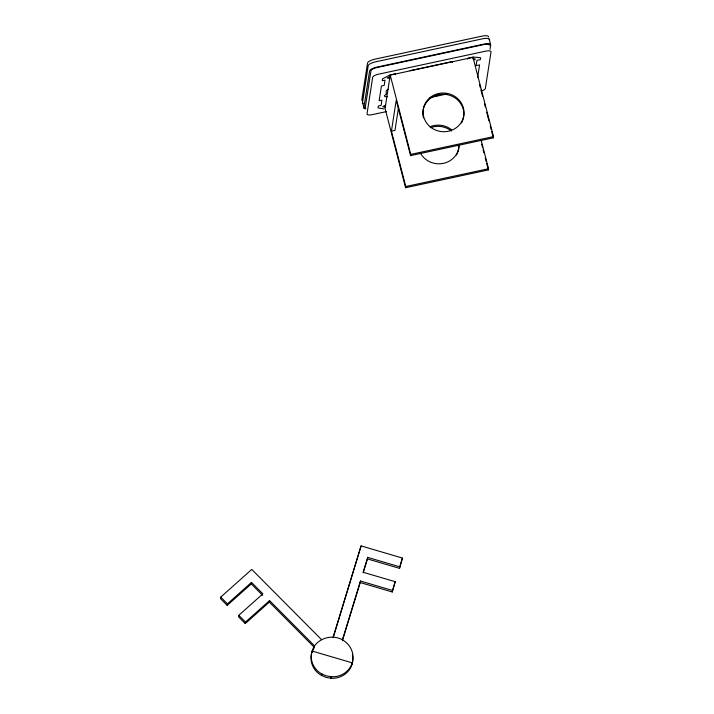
<?xml version="1.0" encoding="UTF-8"?>
<svg xmlns="http://www.w3.org/2000/svg" width="714" height="714" viewBox="0 0 714 714"><rect width="100%" height="100%" fill="white"/><g stroke="black" fill="none" stroke-linecap="round" stroke-linejoin="round"><path stroke-width="1.07" d="M321.568 639.682L251.765 569.415L220.733 597.127L220.492 598.653L227.195 605.401L251.257 583.909L251.498 582.383L262.859 593.834L238.806 615.316L238.565 616.842L245.268 623.59L269.33 602.098L269.562 600.581L314.597 645.911M227.195 605.401L227.436 603.874L251.498 582.383M245.268 623.59L245.509 622.064L269.562 600.581M405.588 187.72L405.775 186.515L391.433 131.144L396.216 100.246L410.559 155.616L493.32 137.82L493.508 136.615L472.971 57.334L390.21 75.131L385.06 108.448L405.588 187.72L488.349 169.932L488.537 168.718L481.093 139.971M395.279 74.729L395.431 73.774L389.862 74.979L382.526 78.852L382.231 80.753L385.016 80.155L384.203 85.394L381.419 85.992L379.134 100.745L381.928 100.147L381.115 105.386L378.331 105.984L378.036 107.885L383.927 108.921M311.813 652.56C314.285 639.039 331.751 633.095 342.943 640.163A21.125 19.903 8.8 0 1 352.216 662.842L351.984 664.368A20.893 19.68 8.8 0 1 331.492 678.318L326.093 677.416L321.095 675.248A21.125 19.903 8.8 0 1 311.822 652.56L314.365 647.428L269.33 602.098M398.599 106.948L394.976 130.385L391.433 131.144M321.621 675.48L321.862 673.954M410.559 155.616L410.746 154.403L390.21 75.131M330.912 678.202L331.153 676.685M399.528 568.353L399.76 566.827L367.692 557.402L367.46 558.928L399.528 568.353L402.446 558.062L361.088 545.907L333.206 637.656M360.222 582.562L360.454 581.035L392.522 590.46L392.281 591.986L360.222 582.562L342.497 640.396M452.373 62.457L452.515 61.502L410.05 70.632M467.688 59.164L467.84 58.209L473.409 57.013L480.692 57.745L480.397 59.655L476.916 60.395L476.113 65.634L479.594 64.885L477.63 77.531M367.692 557.402L363.14 572.271L395.208 581.696L392.281 591.986M490.045 49.248L490.714 44.937A7.176 2.231 -14.5 0 0 484.119 44.054L376.903 67.107A7.176 2.231 -14.5 0 0 369.575 70.981L363.899 107.635A7.176 2.231 -14.5 0 0 365.675 108.876M333.117 637.2L361.088 545.907M342.408 639.931L360.454 581.035M363.23 572.735L367.46 558.928M392.522 590.46L395.208 581.696M399.76 566.827L402.446 558.062M474.417 59.896L475.337 59.048L472.704 58.7M388.104 89.214L386.203 90.83L386.194 94.426L384.391 95.622L384.81 96.649L387.523 96.72M390.067 76.46L387.14 78.013L389.773 78.361M385.622 105.181L382.695 106.734L385.328 107.082M439.547 95.239L433.782 96.122M429.864 97.639L447.169 93.927M386.354 111.616L372.28 114.642A5.739 1.785 -14.5 0 1 366.996 113.937L372.672 77.29A5.739 1.785 -14.5 0 1 378.536 74.185L485.752 51.14A5.739 1.785 -14.5 0 1 491.036 51.845L485.359 88.491A5.739 1.785 -14.5 0 1 482.316 90.74M410.746 154.403L493.508 136.615M405.775 186.515L488.537 168.718M251.257 583.909L262.627 595.351M220.733 597.127L227.436 603.874M238.806 615.316L245.509 622.064M489.206 39.091L490.572 44.375M479.531 84.582L480.361 87.777M480.906 89.91L482.566 96.301M484.494 103.753L485.324 106.948M486.698 112.268L488.903 120.782M490.286 126.11L491.107 129.305M491.66 131.43L493.32 137.82M481.691 144.219L482.521 147.432M483.075 149.574L483.905 152.787M485.297 158.142L486.127 161.355M486.68 163.497L488.349 169.932M362.667 102.914L364.042 108.198M458.87 145.727A20.51 19.323 8.8 0 1 456.469 155.09M430.64 127.645A20.51 19.323 8.8 0 1 451.444 131.001M459.057 144.523A20.51 19.323 8.8 0 1 443.456 163.354A20.51 19.323 8.8 0 1 420.269 152.858M429.899 126.806A20.51 19.323 8.8 0 1 451.632 129.796M423.464 117.864A20.51 19.323 8.8 0 1 445.893 94.426A20.51 19.323 8.8 0 1 461.44 122.987M489.349 39.654A7.176 2.231 -14.5 0 0 482.753 38.77L375.537 61.823A7.176 2.231 -14.5 0 0 368.201 65.697L362.533 102.343A7.176 2.231 -14.5 0 0 363.274 103.334M365.889 108.126A5.739 1.785 -14.5 0 1 365.291 107.332L370.968 70.686A5.739 1.785 -14.5 0 1 376.831 67.58L484.047 44.536A5.739 1.785 -14.5 0 1 489.322 45.241M362.596 100.692A7.176 2.231 -14.5 0 1 361.846 99.701L367.523 63.055A7.176 2.231 -14.5 0 1 374.85 59.182L482.066 36.128A7.176 2.231 -14.5 0 1 488.662 37.012M352.43 655.113A21.125 19.903 8.8 0 1 351.984 664.368M331.724 676.783L326.325 675.899L321.327 673.721A21.125 19.903 8.8 0 1 312.054 651.043L352.225 662.842A20.893 19.68 8.8 0 1 331.724 676.792M430.738 127.253A20.51 19.323 8.8 0 0 463.797 115.641A20.51 19.323 8.8 0 0 436.102 94.221A20.51 19.323 8.8 0 0 430.738 127.253"/></g></svg>
